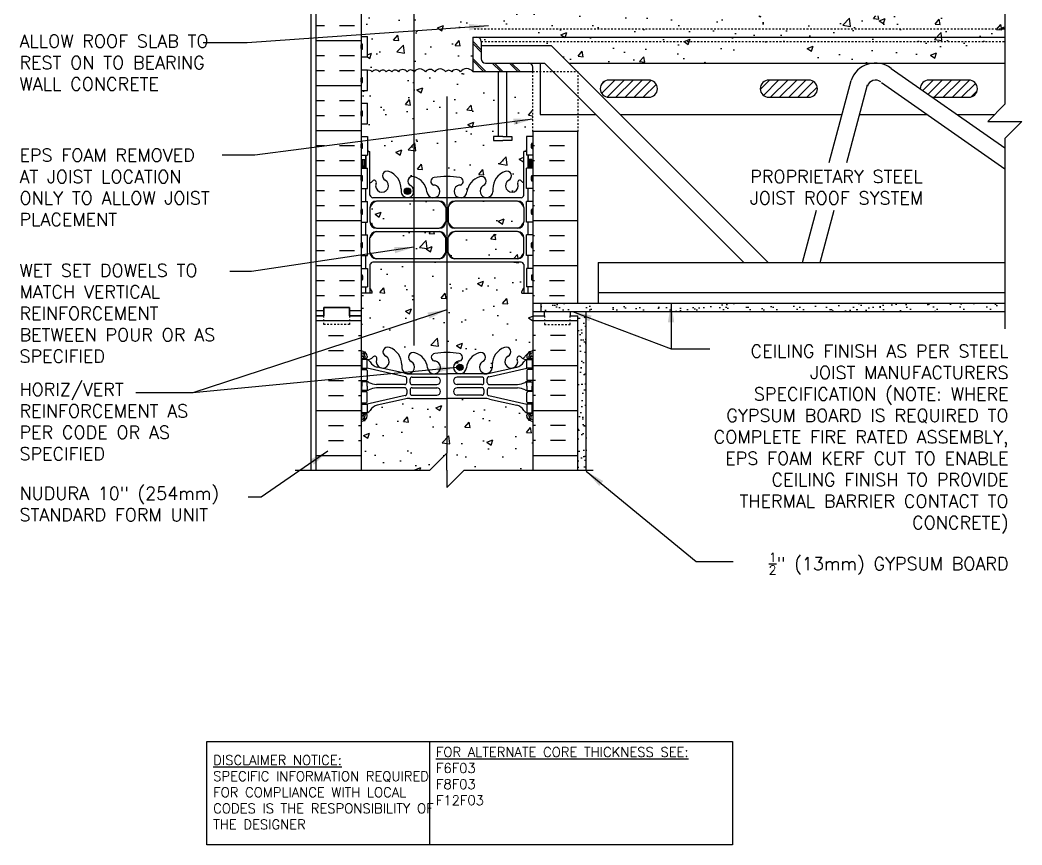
# Model space of a CAD drawing. Header units: inches. Extents: x 168.3 to 226.7, y 165.8 to 240.7.
# Drawn here: x 168.3 to 226.7, y 165.8 to 214 of the extents above; entities that cross this region are included whole.
import ezdxf

# ---------------------------------------------------------------- set-up
doc = ezdxf.new("R2010")
doc.units = ezdxf.units.IN
doc.header["$LTSCALE"] = 0.5
doc.header["$MEASUREMENT"] = 0
doc.linetypes.add('DASHED2', pattern=[0.375, 0.25, -0.125])
doc.linetypes.add('HIDDEN2', pattern=[0.1875, 0.125, -0.0625])
for name, color, linetype in [('HATCH', 12, 'Continuous'), ('Hidden2', 12, 'HIDDEN2'), ('line25', 2, 'Continuous'), ('LINE3', 3, 'Continuous'), ('LINE50', 5, 'Continuous'), ('LINE9', 9, 'Continuous'), ('TEXT', 4, 'Continuous'), ('Web_Edge', 9, 'Continuous')]:
    doc.layers.add(name, color=color, linetype=linetype)
doc.styles.add('DIM', font='romans.shx', dxfattribs={"width": 0.7})
doc.styles.add('ROMANS', font='romans.shx', dxfattribs={"height": 0.75})
doc.styles.get("Standard").update_dxf_attribs({"font": 'romans.shx', "height": 0.75})
doc.dimstyles.new('ext_12', dxfattribs={"dimscale": 12, "dimtxt": 0.075, "dimasz": 0.09375, "dimexe": 0.09375, "dimexo": 0.0625, "dimgap": 0.0625, "dimtad": 1, "dimdec": 1, "dimzin": 2, "dimdsep": 46, "dimlunit": 4, "dimtxsty": 'DIM', "dimcen": 0.09, "dimdle": 0.09375, "dimclrt": 4, "dimadec": 0, "dimazin": 0, "dimtfac": 1, "dimtdec": 1, "dimtmove": 2, "dimatfit": 3, "dimfxl": 1, "dimfrac": 2, "dimtolj": 1, "dimtzin": 0, "dimarcsym": 0})

msp = doc.modelspace()

# ---------------------------------------------------------------- hatches: boundary and pattern name
at = {"layer": 'HATCH'}
h = msp.add_hatch(dxfattribs=at)
h.set_pattern_fill('AR-CONC', color=256, scale=0.5)
h.set_pattern_definition([(50, (0, 0), (3.5863, -0.31376), [0.375, -4.125]), (355, (0, 0), (-0.693757, 3.76096), [0.3, -3.3]), (100.4514, (0.299, -0.026), (2.892544, 3.4472), [0.3187, -3.50571]), (46.1842, (0, 1), (5.336207, -0.827596), [0.5625, -6.1875]), (96.6356, (0.4447, 0.931), (4.67331, 4.87059), [0.47805, -5.25857]), (351.1842, (0, 1), (4.67331, 4.87059), [0.45, -4.95]), (21, (0.5, 0.75), (2.984535, -2.013094), [0.375, -4.125]), (326, (0.5, 0.75), (1.216577, 3.62575), [0.3, -3.3]), (71.4514, (0.7487, 0.5822), (4.201112, 1.612656), [0.3187, -3.50571]), (37.5, (0, 0), (0.0607993, 1.6644693), [0, -3.26, 0, -3.35, 0, -3.3125]), (7.5, (0, 0), (1.315348, 1.972059), [0, -1.91, 0, -3.185, 0, -1.2625]), (327.5, (-1.115, 0), (2.669112, -0.1127744), [0, -1.25, 0, -3.9, 0, -5.175]), (317.5, (-1.615, 0), (2.915931, 0.500525), [0, -1.625, 0, -2.59, 0, -3.675])])
h.paths.add_polyline_path([(196.564, 233.62, -1), (196.777, 233.109, 2.155404), (197.316, 232.915), (197.304, 232.936, -0.834375), (197.516, 233.062, 0.23174), (197.873, 232.91), (197.978, 232.91), (197.978, 232.98), (197.931, 232.98, -0.414214), (197.868, 233.043), (197.868, 233.11, -0.249069), (197.978, 233.318), (197.978, 233.359), (198.068, 233.359, 0.08841), (198.214, 233.457), (198.214, 234.177, 0.336749), (197.552, 234.072, 0.520567), (197.165, 234.072, 0.520567), (196.666, 234.072, 0.259173), (196.214, 234.291, 0.259173), (195.763, 234.072, 0.520567), (195.263, 234.072, 0.520567), (194.876, 234.072, 0.336749), (194.214, 234.177, 0.336749), (193.552, 234.072, 0.520567), (193.165, 234.072, 0.520567), (192.666, 234.072, 0.520567), (191.819, 234.072, 0.520567), (191.537, 234.072, 0.520567), (190.642, 234.072, 0.520567), (189.903, 234.072, 0.520567), (189.21, 234.072, 0.520567), (188.989, 234.072, 0.321585), (188.214, 234.097), (188.214, 233.457, 0.088416), (188.36, 233.359), (188.45, 233.359), (188.45, 233.318, -0.249069), (188.56, 233.11), (188.56, 233.043, -0.414214), (188.498, 232.98), (188.45, 232.98), (188.45, 232.91), (188.555, 232.91, 0.231736), (188.913, 233.062, -0.8344), (189.125, 232.936), (189.113, 232.915, 2.155404), (189.651, 233.109, -1), (189.865, 233.62, -0.311223), (190.574, 232.604), (190.573, 232.439, 1.661382), (191.135, 232.792, -1), (191.348, 233.303, -0.30095), (192.084, 232.431, 1.661382), (192.645, 232.783, 0.055617), (192.466, 232.829, -0.843243), (192.501, 233.261, -0.047544), (193.214, 233.326, -0.047544), (193.928, 233.261, -0.843243), (193.962, 232.829, 0.055617), (193.783, 232.783, 1.661382), (194.344, 232.431, -0.30095), (195.081, 233.303, -1), (195.294, 232.792, 1.661382), (195.855, 232.439), (195.855, 232.604, -0.311223)])
h.paths.add_polyline_path([(198.214, 229.264, 0.08841), (198.068, 229.362), (197.978, 229.362), (197.978, 229.403, -0.249069), (197.868, 229.61), (197.868, 229.678, -0.414214), (197.931, 229.74), (197.978, 229.74), (197.978, 229.81), (197.873, 229.81, -0.155529), (197.698, 229.945, 0.180914), (197.28, 230.256), (195.699, 230.609, 0.054974), (195.372, 230.645), (193.214, 230.645), (191.056, 230.645, 0.054974), (190.73, 230.609), (189.149, 230.256, 0.180914), (188.731, 229.945, -0.155529), (188.555, 229.81), (188.45, 229.81), (188.45, 229.74), (188.498, 229.74, -0.414214), (188.56, 229.678), (188.56, 229.61, -0.249069), (188.45, 229.403), (188.45, 229.362), (188.36, 229.362, 0.088416), (188.214, 229.264), (188.214, 226.201), (192.433, 226.201), (193.433, 227.201), (193.433, 225.201), (194.433, 226.201), (198.214, 226.201)])
h.paths.add_polyline_path([(198.214, 223.701), (194.433, 223.701), (193.433, 222.701), (193.433, 224.701), (192.433, 223.701), (188.214, 223.701), (188.214, 220.893, 0.088416), (188.36, 220.796), (188.45, 220.796), (188.45, 220.754, -0.249069), (188.56, 220.547), (188.56, 220.479, -0.414214), (188.498, 220.417), (188.45, 220.417), (188.45, 220.347), (188.555, 220.347, -0.168672), (188.741, 220.197, 0.17445), (189.149, 219.902), (190.73, 219.549, 0.054974), (191.056, 219.513), (193.214, 219.513), (195.372, 219.513, 0.054974), (195.699, 219.549), (197.28, 219.902, 0.17445), (197.687, 220.197, -0.168672), (197.873, 220.347), (197.978, 220.347), (197.978, 220.417), (197.931, 220.417, -0.414214), (197.868, 220.479), (197.868, 220.547, -0.249069), (197.978, 220.754), (197.978, 220.796), (198.068, 220.796, 0.08841), (198.214, 220.893)])
h.paths.add_polyline_path([(198.214, 216.701, 0.08841), (198.068, 216.798), (197.978, 216.798), (197.978, 216.84, -0.249069), (197.868, 217.047), (197.868, 217.114, -0.414214), (197.931, 217.177), (197.978, 217.177), (197.978, 217.247), (197.873, 217.247, 0.231736), (197.516, 217.096, -0.8344), (197.304, 217.221), (197.316, 217.243, 2.155404), (196.777, 217.048, -1), (196.564, 216.537, -0.311223), (195.855, 217.553), (195.855, 217.718, 1.661382), (195.294, 217.366, -1), (195.081, 216.854, -0.307094), (194.342, 217.75, 1.604516), (193.783, 217.374, 0.044004), (193.924, 217.335, -0.921438), (193.928, 216.896, -0.047544), (193.214, 216.831, -0.047544), (192.501, 216.896, -0.921438), (192.504, 217.335, 0.044004), (192.645, 217.374, 1.604516), (192.087, 217.75, -0.307094), (191.348, 216.854, -1), (191.135, 217.366, 1.661382), (190.573, 217.718), (190.574, 217.573, -0.316114), (189.865, 216.537, -1), (189.651, 217.048, 2.135543), (189.111, 217.248, -0.940447), (188.913, 217.096, 0.23174), (188.555, 217.247), (188.45, 217.247), (188.45, 217.177), (188.498, 217.177, -0.414214), (188.56, 217.114), (188.56, 217.047, -0.249069), (188.45, 216.84), (188.45, 216.798), (188.36, 216.798, 0.088416), (188.214, 216.701), (188.214, 214.701), (188.214, 214.258, -0.303256), (188.389, 214.19, -0.520567), (188.79, 214.19, -0.520567), (189.087, 214.19, -0.520567), (189.54, 214.19, -0.520567), (189.81, 214.19, -0.520567), (190.209, 214.19, -0.520567), (190.668, 214.19, -0.520567), (191.11, 214.19, -0.520567), (191.515, 214.19, -0.520567), (191.927, 214.19, -0.520567), (192.265, 214.19, -0.520567), (192.536, 214.19, -0.520567), (193.124, 214.19, -0.520567), (193.394, 214.19, -0.520567), (193.889, 214.19, -0.520567), (194.45, 214.19, -0.520567), (194.869, 214.19, -0.520567), (195.524, 214.19, -0.520567), (195.87, 214.19, -0.520567), (196.512, 214.19, -0.520567), (196.992, 214.19, -0.520567), (197.465, 214.19, -0.520567), (197.763, 214.19, -0.520567), (198.21, 214.19, -0.510352), (198.902, 214.201), (198.902, 214.701), (198.214, 214.701)])
h.paths.add_polyline_path([(194.714, 212.951), (194.964, 212.951), (225.747, 212.951), (225.747, 214.201), (198.902, 214.201, 0.510352), (198.21, 214.19, 0.520567), (197.763, 214.19, 0.520567), (197.465, 214.19, 0.520567), (196.992, 214.19, 0.520567), (196.512, 214.19, 0.520567), (195.87, 214.19, 0.520567), (195.524, 214.19, 0.520567), (194.869, 214.19, 0.520567), (194.45, 214.19, 0.520567), (193.889, 214.19, 0.520567), (193.394, 214.19, 0.520567), (193.124, 214.19, 0.520567), (192.536, 214.19, 0.520567), (192.265, 214.19, 0.520567), (191.927, 214.19, 0.520567), (191.515, 214.19, 0.520567), (191.11, 214.19, 0.520567), (190.668, 214.19, 0.520567), (190.209, 214.19, 0.520567), (189.81, 214.19, 0.520567), (189.54, 214.19, 0.520567), (189.087, 214.19, 0.520567), (188.79, 214.19, 0.520567), (188.389, 214.19, 0.303256), (188.214, 214.258), (188.214, 213.006), (188.579, 213.006), (188.579, 211.806), (188.214, 211.806), (188.214, 211.056), (188.579, 211.056), (188.579, 211.014, -0.350991), (188.846, 210.936, -0.520567), (189.286, 210.936, -0.520567), (189.676, 210.936, -0.520567), (189.993, 210.936, -0.520567), (190.383, 210.936, -0.520567), (190.886, 210.936, -0.520567), (191.301, 210.936, -0.520567), (191.955, 210.936, -0.520567), (192.497, 210.936, -0.520567), (193.139, 210.936, -0.520567), (193.491, 210.936, -0.520567), (194.007, 210.936, -0.507082), (194.714, 210.951)])
h.paths.add_polyline_path([(225.747, 212.701), (195.214, 212.701), (195.214, 212.451), (199.316, 212.451), (200.316, 211.451), (225.747, 211.451)], flags=17)
h.paths.add_polyline_path([(225.747, 212.951), (194.964, 212.951, -0.414214), (195.214, 212.701), (225.747, 212.701)], flags=17)
h.paths.add_polyline_path([(195.936, 207.158), (196.214, 207.158), (196.214, 210.951), (194.714, 210.951, 0.507082), (194.007, 210.936, 0.520567), (193.491, 210.936, 0.520567), (193.139, 210.936, 0.520567), (192.497, 210.936, 0.520567), (191.955, 210.936, 0.520567), (191.301, 210.936, 0.520567), (190.886, 210.936, 0.520567), (190.383, 210.936, 0.520567), (189.993, 210.936, 0.520567), (189.676, 210.936, 0.520567), (189.286, 210.936, 0.520567), (188.846, 210.936, 0.350991), (188.579, 211.014), (188.579, 209.856), (188.214, 209.856), (188.214, 209.106), (188.579, 209.106), (188.579, 207.906), (188.214, 207.906), (188.214, 207.156), (188.579, 207.156), (188.579, 206.372, -0.385423), (188.624, 206.322), (188.624, 206.292), (188.724, 206.292), (188.724, 204.455, 0.108933), (188.877, 204.568, -0.8344), (189.089, 204.442), (189.077, 204.421, 2.155404), (189.615, 204.615, -1), (189.829, 205.127, -0.311223), (190.538, 204.111), (190.537, 203.946, 1.661382), (191.099, 204.298, -1), (191.312, 204.809, -0.30095), (192.048, 203.937, 1.661382), (192.609, 204.29, 0.055617), (192.43, 204.335, -0.843243), (192.465, 204.768, -0.049932), (193.214, 204.832, -0.049932), (193.964, 204.768, -0.843243), (193.998, 204.335, 0.055617), (193.819, 204.29, 1.661382), (194.38, 203.937, -0.30095), (195.116, 204.809, -1), (195.33, 204.298, 1.661382), (195.891, 203.946), (195.891, 204.111, -0.311223), (196.6, 205.127, -1), (196.813, 204.615, 2.155404), (197.352, 204.421), (197.34, 204.442, -0.834375), (197.552, 204.568, 0.10894), (197.704, 204.455), (197.704, 206.292), (197.804, 206.292), (197.804, 206.322, -0.385423), (197.849, 206.372), (197.849, 207.156), (198.214, 207.156), (198.214, 207.451), (198.214, 210.951), (196.714, 210.951), (196.714, 207.158), (196.993, 207.158), (196.993, 206.932), (196.733, 206.932), (196.464, 206.932), (195.936, 206.932)])
h.paths.add_polyline_path([(197.704, 199.695, 0.268138), (197.543, 199.843), (188.885, 199.843, 0.268156), (188.724, 199.695), (188.724, 198.333), (188.844, 198.133), (188.844, 198.021), (188.214, 198.021), (188.214, 196.701), (188.214, 194.701, 0.088416), (188.36, 194.603), (188.45, 194.603), (188.45, 194.562, -0.249069), (188.56, 194.355), (188.56, 194.287, -0.414214), (188.498, 194.225), (188.45, 194.225), (188.45, 194.155), (188.555, 194.155, 0.231736), (188.913, 194.306, -0.8344), (189.125, 194.18), (189.113, 194.159, 2.155404), (189.651, 194.353, -1), (189.865, 194.864, -0.311223), (190.574, 193.848), (190.573, 193.683, 1.661382), (191.135, 194.036, -1), (191.348, 194.547, -0.30095), (192.084, 193.675, 1.661382), (192.645, 194.028, 0.055617), (192.466, 194.073, -0.843243), (192.501, 194.505, -0.047544), (193.214, 194.57, -0.047544), (193.928, 194.505, -0.843243), (193.962, 194.073, 0.055617), (193.783, 194.028, 1.661382), (194.344, 193.675, -0.30095), (195.081, 194.547, -1), (195.294, 194.036, 1.661382), (195.855, 193.683), (195.855, 193.848, -0.311223), (196.564, 194.864, -1), (196.777, 194.353, 2.155404), (197.316, 194.159), (197.304, 194.18, -0.834375), (197.516, 194.306, 0.23174), (197.873, 194.155), (197.978, 194.155), (197.978, 194.225), (197.931, 194.225, -0.414214), (197.868, 194.287), (197.868, 194.355, -0.249069), (197.978, 194.562), (197.978, 194.603), (198.068, 194.603, 0.08841), (198.214, 194.701), (198.214, 196.701), (198.214, 198.021), (197.584, 198.021), (197.584, 198.133), (197.704, 198.333)])
h.paths.add_polyline_path([(198.068, 190.606), (197.978, 190.606), (197.978, 190.647, -0.249069), (197.868, 190.855), (197.868, 190.922, -0.414214), (197.931, 190.985), (197.978, 190.985), (197.978, 191.055), (197.873, 191.055, -0.155529), (197.698, 191.189, 0.180914), (197.28, 191.5), (195.699, 191.853, 0.054974), (195.372, 191.889), (193.214, 191.889), (191.056, 191.889, 0.054974), (190.73, 191.853), (189.149, 191.5, 0.180914), (188.731, 191.189, -0.155529), (188.555, 191.055), (188.45, 191.055), (188.45, 190.985), (188.498, 190.985, -0.414214), (188.56, 190.922), (188.56, 190.855, -0.249069), (188.45, 190.647), (188.45, 190.606), (188.36, 190.606, 0.088416), (188.214, 190.508), (188.214, 187.703), (192.214, 187.703), (193.214, 188.703), (193.214, 187.703), (193.214, 186.703), (194.214, 187.703), (198.214, 187.703), (198.214, 190.508, 0.08841)])
h.paths.add_polyline_path([(193.138, 203.027, 0.225652), (192.763, 203.402), (189.099, 203.402, 0.225652), (188.724, 203.027), (188.724, 202.187, 0.225652), (189.099, 201.812), (192.763, 201.812, 0.225652), (193.138, 202.187)])
h.paths.add_polyline_path([(193.138, 201.246, 0.225652), (192.763, 201.621), (189.099, 201.621, 0.225652), (188.724, 201.246), (188.724, 200.405, 0.225652), (189.099, 200.03), (192.763, 200.03, 0.225652), (193.138, 200.405)])
h.paths.add_polyline_path([(197.704, 200.405), (197.704, 201.246, 0.225652), (197.329, 201.621), (193.666, 201.621, 0.225652), (193.291, 201.246), (193.291, 200.405, 0.225652), (193.666, 200.03), (197.329, 200.03, 0.225652)])
h.paths.add_polyline_path([(197.704, 203.027, 0.225652), (197.329, 203.402), (193.666, 203.402, 0.225652), (193.291, 203.027), (193.291, 202.187, 0.225652), (193.666, 201.812), (197.329, 201.812, 0.225652), (197.704, 202.187)])
h = msp.add_hatch(dxfattribs=at)
h.set_pattern_fill('INSUL', color=256, scale=7, style=0)
h.set_pattern_definition([(0, (199.1915, 202.263), (0, 2.625), []), (0, (199.1915, 203.138), (0, 2.625), [0.875, -0.875]), (0, (199.1915, 204.013), (0, 2.625), [0.875, -0.875])])
h.paths.add_polyline_path([(200.839, 207.451), (198.214, 207.451), (198.214, 197.451), (200.839, 197.451)])
h.paths.add_polyline_path([(185.589, 196.701), (186.027, 196.701), (186.027, 197.201), (187.527, 197.201), (187.527, 196.701), (188.214, 196.701), (188.214, 214.701), (187.527, 214.701), (187.527, 215.201), (186.027, 215.201), (186.027, 214.701), (185.589, 214.701)])
h = msp.add_hatch(dxfattribs=at)
h.set_pattern_fill('ANSI31', color=256, scale=3, style=0)
h.set_pattern_definition([(45, (212.86116, 209.6974), (-0.265165, 0.265165), [])])
h.paths.add_polyline_path([(214.315, 209.451, 1), (214.315, 210.45), (211.983, 210.45, 1), (211.983, 209.451)])
h.paths.add_polyline_path([(223.646, 209.451, 1), (223.646, 210.45), (221.314, 210.45, 0.413962), (220.814, 209.951), (221.529, 209.451)])
h.paths.add_polyline_path([(204.983, 210.45), (202.652, 210.45, 1), (202.652, 209.451), (204.983, 209.451, 1)])
h = msp.add_hatch(dxfattribs=at)
h.set_pattern_fill('INSUL', color=256, scale=7, style=0)
h.set_pattern_definition([(0, (-2737.9473, -218.3088), (0, 2.625), []), (0, (-2737.9473, -217.4338), (0, 2.625), [0.875, -0.875]), (0, (-2737.9473, -216.5588), (0, 2.625), [0.875, -0.875])])
h.paths.add_polyline_path([(185.589, 187.703), (188.214, 187.703), (188.214, 196.701), (187.527, 196.701), (187.527, 197.201), (186.027, 197.201), (186.027, 196.701), (185.589, 196.701)])
h = msp.add_hatch(dxfattribs=at)
h.set_pattern_fill('INSUL', color=256, scale=7, style=0)
h.set_pattern_definition([(180, (3124.376, -218.3088), (0, 2.625), []), (180, (3124.376, -217.4338), (0, 2.625), [0.875, -0.875]), (180, (3124.376, -216.5588), (0, 2.625), [0.875, -0.875])])
h.paths.add_polyline_path([(198.214, 187.703), (200.839, 187.703), (200.839, 196.701), (200.402, 196.701), (200.402, 197.201), (198.902, 197.201), (198.902, 196.701), (198.214, 196.701)])
h = msp.add_hatch(dxfattribs=at)
h.set_pattern_fill('AR-SAND', color=256, scale=0.5, style=0)
h.set_pattern_definition([(37.5, (208.1848, 197.197), (-0.031497, 0.963412), [0, -0.76, 0, -0.85, 0, -0.8125]), (7.5, (208.1848, 197.197), (0.88489, 1.41107), [0, -0.41, 0, -0.685, 0, -0.2625]), (327.5, (207.5698, 197.197), (1.55707, 0.00283), [0, -0.25, 0, -0.9, 0, -1.175]), (317.5, (207.5698, 197.197), (1.50306, 0.43884), [0, -0.125, 0, -0.59, 0, -0.675])])
h.paths.add_polyline_path([(225.747, 197.451), (198.693, 197.451), (198.693, 196.951), (225.747, 196.951)])
h.paths.add_polyline_path([(200.839, 194.166), (201.339, 193.217), (201.339, 196.951), (200.839, 196.951)])
h.paths.add_polyline_path([(200.839, 187.642), (201.339, 187.642), (201.339, 193.217), (200.839, 194.166)])
h = msp.add_hatch(dxfattribs=at)
h.set_pattern_fill('AR-SAND', color=256, scale=0.5, style=0)
h.set_pattern_definition([(37.5, (81.7299, 16.47766), (-0.0314967, 0.963412), [0, -0.76, 0, -0.85, 0, -0.8125]), (7.5, (81.7299, 16.4777), (0.884888, 1.411073), [0, -0.41, 0, -0.685, 0, -0.2625]), (327.5, (81.1149, 16.4777), (1.557071, 0.0028295), [0, -0.25, 0, -0.9, 0, -1.175]), (317.5, (81.1149, 16.4777), (1.503063, 0.438838), [0, -0.125, 0, -0.59, 0, -0.675])])
h.paths.add_polyline_path([(200.839, 194.166), (201.339, 193.217), (201.339, 196.951), (200.839, 196.951)])
h.paths.add_polyline_path([(200.839, 187.642), (201.339, 187.642), (201.339, 193.217), (200.839, 194.166)])
at = {"layer": 'LINE3'}
h = msp.add_hatch(color=256, dxfattribs=at)
h.paths.add_polyline_path([(191.096, 203.939, -0.831395), (190.727, 203.939)])
h.paths.add_polyline_path([(191.099, 203.973, -0.045935), (191.096, 203.939), (190.727, 203.939, -0.045935), (190.724, 203.973, -1)])
h = msp.add_hatch(color=256, dxfattribs=at)
h.paths.add_polyline_path([(194.155, 193.737, 0.831395), (193.786, 193.737)])
h.paths.add_polyline_path([(194.158, 193.703, 0.045935), (194.155, 193.737), (193.786, 193.737, 0.045935), (193.783, 193.703, 1)])

# ---------------------------------------------------------------- linework, layer by layer
at = {"layer": 'HATCH'}
for p, q in [((194.714, 212.715), (195.214, 212.215)), ((194.714, 212.59), (195.214, 212.09)), ((194.714, 211.715), (195.478, 210.951)), ((194.714, 211.59), (195.353, 210.951)), ((195.853, 211.451), (196.353, 210.951)), ((195.978, 211.451), (196.478, 210.951)), ((196.853, 211.451), (197.353, 210.951)), ((196.978, 211.451), (197.478, 210.951))]:
    msp.add_line(p, q, dxfattribs=at)
msp.add_lwpolyline([(194.714, 210.951, 0.507082), (194.007, 210.936, 0.520567), (193.491, 210.936, 0.520567), (193.139, 210.936, 0.520567), (192.497, 210.936, 0.520567), (191.955, 210.936, 0.520567), (191.301, 210.936, 0.520567), (190.886, 210.936, 0.520567), (190.383, 210.936, 0.520567), (189.993, 210.936, 0.520567), (189.676, 210.936, 0.520567), (189.286, 210.936, 0.520567), (188.846, 210.936, 0.350991), (188.579, 211.014, 0.350991)], format="xyb", dxfattribs=at)
at = {"layer": 'Hidden2', "linetype": 'HIDDEN2'}
for p, q in [((194.79, 213.451), (225.747, 213.451)), ((195.214, 212.701), (225.747, 212.701))]:
    msp.add_line(p, q, dxfattribs=at)
at = {"layer": 'Hidden2'}
for p, q in [((198.214, 207.451), (198.214, 210.951)), ((198.214, 210.951), (200.839, 210.951)), ((200.839, 210.951), (200.839, 207.451))]:
    msp.add_line(p, q, dxfattribs=at)
at = {"layer": 'line25'}
for p, q in [((188.214, 214.701), (188.214, 213.006)), ((188.214, 213.006), (188.214, 196.701)), ((188.214, 213.006), (188.579, 213.006)), ((188.214, 213.006), (188.579, 213.006)), ((188.579, 211.806), (188.579, 213.006)), ((194.714, 212.951), (194.714, 210.951)), ((194.714, 212.951), (194.964, 212.951)), ((195.214, 212.701), (195.214, 211.701)), ((188.214, 211.806), (188.579, 211.806)), ((188.214, 211.056), (188.579, 211.056)), ((188.579, 209.856), (188.579, 211.056)), ((194.714, 210.951), (198.214, 210.951)), ((195.464, 211.451), (197.964, 211.451)), ((196.214, 207.158), (196.214, 210.951)), ((196.714, 207.158), (196.714, 210.951)), ((198.214, 210.951), (198.214, 211.201)), ((188.214, 209.856), (188.579, 209.856)), ((188.214, 209.106), (188.579, 209.106)), ((188.579, 207.906), (188.579, 209.106)), ((188.214, 207.906), (188.579, 207.906)), ((198.214, 207.451), (198.214, 196.701)), ((200.839, 207.451), (198.214, 207.451)), ((188.214, 207.156), (188.579, 207.156)), ((188.579, 207.156), (188.579, 206.076)), ((198.214, 207.156), (197.849, 207.156)), ((197.849, 207.156), (197.849, 206.076)), ((188.214, 206.076), (188.579, 206.076)), ((198.214, 206.076), (197.849, 206.076)), ((188.214, 205.326), (188.579, 205.326)), ((188.579, 204.126), (188.579, 205.326)), ((198.214, 205.326), (197.849, 205.326)), ((197.849, 204.126), (197.849, 205.326)), ((188.214, 204.126), (188.579, 204.126)), ((198.214, 204.126), (197.849, 204.126)), ((188.214, 203.376), (188.579, 203.376)), ((188.579, 202.176), (188.579, 203.376)), ((198.214, 203.376), (197.849, 203.376)), ((197.849, 202.176), (197.849, 203.376)), ((188.214, 202.176), (188.579, 202.176)), ((198.214, 202.176), (197.849, 202.176)), ((188.214, 201.426), (188.579, 201.426)), ((188.579, 200.226), (188.579, 201.426)), ((198.214, 201.426), (197.849, 201.426)), ((197.849, 200.226), (197.849, 201.426)), ((188.214, 200.226), (188.579, 200.226)), ((198.214, 200.226), (197.849, 200.226)), ((188.214, 199.476), (188.579, 199.476)), ((188.579, 199.476), (188.579, 198.396)), ((198.214, 199.476), (197.849, 199.476)), ((197.849, 199.476), (197.849, 198.396)), ((188.214, 198.396), (188.579, 198.396)), ((198.214, 198.396), (197.849, 198.396)), ((198.693, 197.451), (198.693, 196.951)), ((188.214, 196.701), (188.214, 187.703)), ((198.214, 196.701), (198.214, 187.703))]:
    msp.add_line(p, q, dxfattribs=at)
for points in [[(196.464, 207.158), (195.936, 207.158), (195.936, 206.932), (196.464, 206.932)], [(196.464, 207.158), (196.993, 207.158), (196.993, 206.932), (196.733, 206.932)], [(196.733, 206.932), (196.464, 206.932)]]:
    msp.add_lwpolyline(points, dxfattribs=at)
for centre, start, end in [((194.964, 212.701), 0, 90), ((195.464, 211.701), 180, 270), ((197.964, 211.201), 0, 90)]:
    msp.add_arc(centre, 0.25, start, end, dxfattribs=at)
at = {"layer": 'LINE3'}
for p, q in [((191.272, 223.701), (191.272, 194.985)), ((193.2, 209.494), (193.2, 188.689))]:
    msp.add_line(p, q, dxfattribs=at)
for centre in [(190.911, 203.973), (193.97, 193.703)]:
    msp.add_circle(centre, 0.188, dxfattribs=at)
at = {"layer": 'LINE50'}
for p, q in [((185.589, 196.701), (185.589, 214.701)), ((200.839, 197.451), (200.839, 207.451)), ((198.902, 196.701), (198.902, 196.951)), ((200.402, 196.951), (200.402, 196.701)), ((185.589, 187.703), (185.589, 196.701)), ((198.214, 196.701), (198.902, 196.701)), ((200.402, 196.701), (200.839, 196.701)), ((200.839, 187.703), (200.839, 196.701))]:
    msp.add_line(p, q, dxfattribs=at)
for points in [[(188.214, 196.701), (187.527, 196.701), (187.527, 197.201), (186.027, 197.201), (186.027, 196.701), (185.589, 196.701)], [(185.589, 196.701), (186.027, 196.701), (186.027, 197.201), (187.527, 197.201), (187.527, 196.701), (188.214, 196.701)]]:
    msp.add_lwpolyline(points, dxfattribs=at)
at = {"layer": 'LINE9'}
for p, q in [((185.277, 223.701), (185.277, 187.703)), ((194.964, 212.951), (225.747, 212.951)), ((188.214, 212.296), (188.214, 212.516)), ((188.214, 212.461), (188.214, 212.461)), ((188.214, 212.351), (188.214, 212.351)), ((188.254, 212.556), (188.254, 212.556)), ((188.254, 212.256), (188.254, 212.256)), ((188.294, 212.296), (188.294, 212.516)), ((199.316, 212.451), (195.214, 212.451)), ((199.316, 212.451), (211.941, 199.826)), ((197.964, 211.451), (198.902, 211.451)), ((198.652, 211.451), (198.652, 208.451)), ((198.902, 211.451), (210.527, 199.826)), ((200.316, 211.451), (225.747, 211.451)), ((217.056, 211.451), (218.556, 211.451)), ((219.121, 211.137), (225.747, 206.498)), ((188.214, 210.346), (188.214, 210.566)), ((188.214, 210.511), (188.214, 210.511)), ((188.214, 210.401), (188.214, 210.401)), ((188.254, 210.606), (188.254, 210.606)), ((188.294, 210.346), (188.294, 210.566)), ((204.983, 210.45), (202.652, 210.45)), ((214.315, 210.45), (211.983, 210.45)), ((215.499, 205.639), (216.782, 210.428)), ((223.646, 210.45), (221.314, 210.45)), ((188.254, 210.306), (188.254, 210.306)), ((216.534, 205.639), (217.748, 210.169)), ((218.547, 210.318), (225.747, 205.277)), ((202.652, 209.451), (204.983, 209.451)), ((211.983, 209.451), (214.315, 209.451)), ((221.529, 209.451), (223.646, 209.451)), ((188.214, 208.396), (188.214, 208.616)), ((188.254, 208.656), (188.254, 208.656)), ((188.294, 208.396), (188.294, 208.616)), ((188.214, 208.561), (188.214, 208.561)), ((188.214, 208.451), (188.214, 208.451)), ((188.254, 208.356), (188.254, 208.356)), ((198.652, 208.451), (201.902, 208.451)), ((203.316, 208.451), (216.252, 208.451)), ((217.287, 208.451), (221.214, 208.451)), ((222.957, 208.451), (225.152, 208.451)), ((188.214, 206.506), (188.214, 206.726)), ((188.214, 206.671), (188.214, 206.671)), ((188.214, 206.561), (188.214, 206.561)), ((188.254, 206.766), (188.254, 206.766)), ((188.254, 206.466), (188.254, 206.466)), ((188.294, 206.506), (188.294, 206.726)), ((198.134, 206.506), (198.134, 206.726)), ((198.174, 206.766), (198.174, 206.766)), ((198.174, 206.466), (198.174, 206.466)), ((198.214, 206.506), (198.214, 206.726)), ((198.214, 206.671), (198.214, 206.671)), ((198.214, 206.561), (198.214, 206.561)), ((188.214, 204.616), (188.214, 204.836)), ((188.214, 204.781), (188.214, 204.781)), ((188.214, 204.671), (188.214, 204.671)), ((188.254, 204.876), (188.254, 204.876)), ((188.254, 204.576), (188.254, 204.576)), ((188.294, 204.616), (188.294, 204.836)), ((198.134, 204.616), (198.134, 204.836)), ((198.174, 204.876), (198.174, 204.876)), ((198.174, 204.576), (198.174, 204.576)), ((198.214, 204.616), (198.214, 204.836)), ((198.214, 204.781), (198.214, 204.781)), ((198.214, 204.671), (198.214, 204.671)), ((188.214, 202.666), (188.214, 202.886)), ((188.214, 202.831), (188.214, 202.831)), ((188.254, 202.926), (188.254, 202.926)), ((188.294, 202.666), (188.294, 202.886)), ((198.134, 202.666), (198.134, 202.886)), ((198.174, 202.926), (198.174, 202.926)), ((198.214, 202.666), (198.214, 202.886)), ((198.214, 202.831), (198.214, 202.831)), ((213.941, 199.826), (214.758, 202.875)), ((214.976, 199.826), (215.793, 202.875)), ((188.214, 202.721), (188.214, 202.721)), ((188.254, 202.626), (188.254, 202.626)), ((198.174, 202.626), (198.174, 202.626)), ((198.214, 202.721), (198.214, 202.721)), ((188.214, 200.716), (188.214, 200.936)), ((188.214, 200.881), (188.214, 200.881)), ((188.214, 200.771), (188.214, 200.771)), ((188.254, 200.976), (188.254, 200.976)), ((188.254, 200.676), (188.254, 200.676)), ((188.294, 200.716), (188.294, 200.936)), ((198.134, 200.716), (198.134, 200.936)), ((198.174, 200.976), (198.174, 200.976)), ((198.174, 200.676), (198.174, 200.676)), ((198.214, 200.716), (198.214, 200.936)), ((198.214, 200.881), (198.214, 200.881)), ((198.214, 200.771), (198.214, 200.771)), ((202.027, 199.826), (225.747, 199.826)), ((202.027, 199.826), (202.027, 197.451)), ((188.214, 199.046), (188.214, 198.826)), ((188.214, 198.991), (188.214, 198.991)), ((188.214, 198.881), (188.214, 198.881)), ((188.254, 199.086), (188.254, 199.086)), ((188.254, 198.786), (188.254, 198.786)), ((188.294, 199.046), (188.294, 198.826)), ((198.134, 199.046), (198.134, 198.826)), ((198.174, 199.086), (198.174, 199.086)), ((198.174, 198.786), (198.174, 198.786)), ((198.214, 199.046), (198.214, 198.826)), ((198.214, 198.991), (198.214, 198.991)), ((198.214, 198.881), (198.214, 198.881)), ((202.027, 198.076), (225.747, 198.076)), ((198.214, 197.451), (225.747, 197.451)), ((198.214, 196.951), (225.747, 196.951)), ((201.339, 187.703), (201.339, 196.951)), ((193.214, 188.703), (192.214, 187.703)), ((193.214, 187.703), (193.214, 188.703)), ((184.369, 187.703), (192.214, 187.703)), ((193.214, 187.703), (193.214, 186.703)), ((193.214, 186.703), (194.214, 187.703)), ((194.214, 187.703), (201.748, 187.703))]:
    msp.add_line(p, q, dxfattribs=at)
msp.add_lwpolyline([(225.747, 220.14), (225.747, 209.045), (224.747, 208.045), (226.747, 208.045), (225.747, 207.045), (225.747, 195.951)], dxfattribs=at)
at = {"layer": 'LINE9', "linetype": 'DASHED2', "ltscale": 0.15}
for points in [[(187.527, 196.701), (187.527, 196.701), (187.527, 196.201), (186.027, 196.201), (186.027, 196.701), (186.027, 196.701)], [(187.527, 196.701), (187.527, 196.701), (187.527, 196.201), (186.027, 196.201), (186.027, 196.701), (186.027, 196.701)], [(198.902, 196.701), (198.902, 196.701), (198.902, 196.201), (200.402, 196.201), (200.402, 196.701), (200.402, 196.701)], [(198.902, 196.701), (198.902, 196.701), (198.902, 196.201), (200.402, 196.201), (200.402, 196.701), (200.402, 196.701)]]:
    msp.add_lwpolyline(points, dxfattribs=at)
at = {"layer": 'LINE9'}
for centre, radius, start, end in [((188.254, 212.516), 0.04, 90, 180), ((188.254, 212.296), 0.04, 180, 270), ((188.254, 212.516), 0.04, 360, 90), ((188.254, 212.296), 0.04, 270, 0), ((218.204, 209.95), 1.5, 52.32191, 161.43483), ((188.254, 210.566), 0.04, 90, 180), ((188.254, 210.566), 0.04, 360, 90), ((202.652, 209.951), 0.5, 90, 270), ((204.983, 209.951), 0.5, 270, 90), ((211.983, 209.951), 0.5, 90, 270), ((214.315, 209.951), 0.5, 270, 90), ((218.204, 209.95), 0.5, 52.32191, 161.43483), ((221.314, 209.951), 0.5, 90, 179.95076), ((223.646, 209.951), 0.5, 270, 90), ((188.254, 210.346), 0.04, 180, 270), ((188.254, 210.346), 0.04, 270, 0), ((188.254, 208.616), 0.04, 90, 180), ((188.254, 208.616), 0.04, 360, 90), ((188.254, 208.396), 0.04, 180, 270), ((188.254, 208.396), 0.04, 270, 0), ((188.254, 206.726), 0.04, 90, 180), ((188.254, 206.506), 0.04, 180, 270), ((188.254, 206.726), 0.04, 360, 90), ((188.254, 206.506), 0.04, 270, 0), ((198.174, 206.726), 0.04, 90, 180), ((198.174, 206.506), 0.04, 180, 270), ((198.174, 206.726), 0.04, 0, 90), ((198.174, 206.506), 0.04, 270, 0), ((188.254, 204.836), 0.04, 90, 180), ((188.254, 204.616), 0.04, 180, 270), ((188.254, 204.836), 0.04, 360, 90), ((188.254, 204.616), 0.04, 270, 0), ((198.174, 204.836), 0.04, 90, 180), ((198.174, 204.616), 0.04, 180, 270), ((198.174, 204.836), 0.04, 0, 90), ((198.174, 204.616), 0.04, 270, 0), ((188.254, 202.886), 0.04, 90, 180), ((188.254, 202.886), 0.04, 360, 90), ((198.174, 202.886), 0.04, 90, 180), ((198.174, 202.886), 0.04, 0, 90), ((188.254, 202.666), 0.04, 180, 270), ((188.254, 202.666), 0.04, 270, 0), ((198.174, 202.666), 0.04, 180, 270), ((198.174, 202.666), 0.04, 270, 0), ((188.254, 200.936), 0.04, 90, 180), ((188.254, 200.716), 0.04, 180, 270), ((188.254, 200.936), 0.04, 360, 90), ((188.254, 200.716), 0.04, 270, 0), ((198.174, 200.936), 0.04, 90, 180), ((198.174, 200.716), 0.04, 180, 270), ((198.174, 200.936), 0.04, 0, 90), ((198.174, 200.716), 0.04, 270, 0), ((188.254, 199.046), 0.04, 90, 180), ((188.254, 198.826), 0.04, 180, 270), ((188.254, 199.046), 0.04, 0, 90), ((188.254, 198.826), 0.04, 270, 0), ((198.174, 199.046), 0.04, 90, 180), ((198.174, 198.826), 0.04, 180, 270), ((198.174, 199.046), 0.04, 360, 90), ((198.174, 198.826), 0.04, 270, 0)]:
    msp.add_arc(centre, radius, start, end, dxfattribs=at)
at = {"layer": 'TEXT'}
msp.add_lwpolyline([(179.213, 171.885), (192.197, 171.885), (192.197, 165.847), (179.213, 165.847)], close=True, dxfattribs=at)
msp.add_lwpolyline([(192.197, 171.885), (209.857, 171.885), (209.857, 165.847), (192.197, 165.847)], dxfattribs=at)
at = {"layer": 'Web_Edge'}
for p, q in [((188.624, 206.322), (188.624, 206.322)), ((188.624, 206.322), (188.624, 206.292)), ((188.624, 206.292), (188.724, 206.292)), ((188.724, 203.738), (188.724, 206.292)), ((197.804, 206.292), (197.704, 206.292)), ((197.704, 203.738), (197.704, 206.292)), ((197.804, 206.322), (197.804, 206.322)), ((197.804, 206.322), (197.804, 206.292)), ((188.474, 206.076), (188.474, 205.326)), ((197.954, 206.076), (197.954, 205.326)), ((189.077, 204.421), (189.089, 204.442)), ((190.538, 204.111), (190.537, 203.946)), ((195.891, 204.111), (195.891, 203.946)), ((197.352, 204.421), (197.34, 204.442)), ((197.543, 203.59), (188.885, 203.59)), ((192.763, 203.402), (189.099, 203.402)), ((197.329, 203.402), (193.666, 203.402)), ((188.724, 203.027), (188.724, 202.187)), ((193.138, 203.027), (193.138, 202.187)), ((193.291, 203.028), (193.291, 202.187)), ((197.704, 203.027), (197.704, 202.187)), ((189.099, 201.812), (192.763, 201.812)), ((189.099, 201.621), (192.763, 201.621)), ((197.329, 201.812), (193.666, 201.812)), ((197.329, 201.621), (193.666, 201.621)), ((188.724, 200.405), (188.724, 201.246)), ((193.138, 200.405), (193.138, 201.246)), ((193.291, 200.404), (193.291, 201.245)), ((197.704, 200.405), (197.704, 201.246)), ((197.543, 199.843), (188.885, 199.843)), ((192.763, 200.03), (189.099, 200.03)), ((197.329, 200.03), (193.666, 200.03)), ((188.724, 199.695), (188.724, 198.021)), ((197.704, 199.695), (197.704, 198.021)), ((188.844, 198.133), (188.724, 198.333)), ((188.844, 198.133), (188.724, 198.333)), ((188.844, 198.021), (188.844, 198.133)), ((188.844, 198.021), (188.844, 198.133)), ((197.584, 198.133), (197.704, 198.333)), ((197.584, 198.133), (197.704, 198.333)), ((197.584, 198.021), (197.584, 198.133)), ((197.584, 198.021), (197.584, 198.133)), ((188.844, 198.021), (188.214, 198.021)), ((197.584, 198.021), (198.214, 198.021)), ((188.36, 194.603), (188.45, 194.603)), ((188.45, 194.603), (188.45, 194.562)), ((198.068, 194.603), (197.978, 194.603)), ((197.978, 194.603), (197.978, 194.562)), ((188.214, 194.325), (188.292, 194.325)), ((188.214, 194.225), (188.498, 194.225)), ((188.36, 194.225), (188.36, 194.155)), ((188.45, 194.225), (188.45, 194.155)), ((188.56, 194.355), (188.56, 194.287)), ((189.113, 194.159), (189.125, 194.18)), ((197.316, 194.159), (197.304, 194.18)), ((197.868, 194.355), (197.868, 194.287)), ((198.214, 194.225), (197.931, 194.225)), ((197.978, 194.225), (197.978, 194.155)), ((198.068, 194.225), (198.068, 194.155)), ((198.214, 194.325), (198.136, 194.325)), ((188.214, 193.585), (188.498, 193.585)), ((188.36, 193.655), (188.36, 193.585)), ((188.45, 193.655), (188.45, 193.585)), ((190.773, 193.158), (188.555, 193.655)), ((188.56, 193.522), (188.56, 192.987)), ((190.73, 193.356), (189.149, 193.709)), ((190.574, 193.848), (190.573, 193.683)), ((195.656, 193.158), (197.873, 193.655)), ((195.699, 193.356), (197.28, 193.709)), ((195.855, 193.848), (195.855, 193.683)), ((197.868, 193.522), (197.868, 192.987)), ((198.214, 193.585), (197.931, 193.585)), ((197.978, 193.655), (197.978, 193.585)), ((198.068, 193.655), (198.068, 193.585)), ((188.214, 192.925), (188.498, 192.925)), ((188.36, 192.925), (188.36, 192.855)), ((188.45, 192.925), (188.45, 192.855)), ((190.871, 192.824), (190.871, 193.036)), ((191.056, 193.32), (193.214, 193.32)), ((191.058, 192.825), (191.058, 193.009)), ((191.183, 193.134), (192.623, 193.134)), ((195.372, 193.32), (193.214, 193.32)), ((195.246, 193.134), (193.806, 193.134)), ((195.371, 192.825), (195.371, 193.009)), ((195.558, 192.824), (195.558, 193.036)), ((198.214, 192.925), (197.931, 192.925)), ((197.978, 192.925), (197.978, 192.855)), ((198.068, 192.925), (198.068, 192.855)), ((188.214, 192.285), (188.498, 192.285)), ((188.36, 192.285), (188.36, 192.355)), ((188.45, 192.285), (188.45, 192.355)), ((190.746, 192.699), (189.108, 192.699)), ((190.746, 192.51), (189.108, 192.51)), ((190.871, 192.385), (190.871, 192.173)), ((191.058, 192.385), (191.058, 192.201)), ((191.183, 192.7), (192.623, 192.7)), ((191.183, 192.51), (192.623, 192.51)), ((195.246, 192.7), (193.806, 192.7)), ((195.246, 192.51), (193.806, 192.51)), ((195.371, 192.385), (195.371, 192.201)), ((195.558, 192.385), (195.558, 192.173)), ((195.683, 192.699), (197.321, 192.699)), ((195.683, 192.51), (197.321, 192.51)), ((198.214, 192.285), (197.931, 192.285)), ((197.978, 192.285), (197.978, 192.355)), ((198.068, 192.285), (198.068, 192.355)), ((190.773, 192.051), (188.555, 191.555)), ((188.56, 191.687), (188.56, 192.222)), ((190.73, 191.853), (189.149, 191.5)), ((191.056, 191.889), (193.214, 191.889)), ((191.183, 192.076), (192.623, 192.076)), ((195.372, 191.889), (193.214, 191.889)), ((195.246, 192.076), (193.806, 192.076)), ((195.656, 192.051), (197.873, 191.555)), ((195.699, 191.853), (197.28, 191.5)), ((197.868, 191.687), (197.868, 192.222)), ((188.214, 191.625), (188.498, 191.625)), ((188.36, 191.555), (188.36, 191.625)), ((188.45, 191.555), (188.45, 191.625)), ((198.214, 191.625), (197.931, 191.625)), ((197.978, 191.555), (197.978, 191.625)), ((198.068, 191.555), (198.068, 191.625)), ((188.214, 190.985), (188.498, 190.985)), ((188.214, 190.885), (188.292, 190.885)), ((188.36, 190.985), (188.36, 191.055)), ((188.36, 190.606), (188.45, 190.606)), ((188.45, 190.985), (188.45, 191.055)), ((188.45, 190.606), (188.45, 190.647)), ((188.56, 190.855), (188.56, 190.922)), ((197.868, 190.855), (197.868, 190.922)), ((198.214, 190.985), (197.931, 190.985)), ((197.978, 190.985), (197.978, 191.055)), ((197.978, 190.606), (197.978, 190.647)), ((198.068, 190.606), (197.978, 190.606)), ((198.068, 190.985), (198.068, 191.055)), ((198.214, 190.885), (198.136, 190.885))]:
    msp.add_line(p, q, dxfattribs=at)
for points in [[(188.424, 205.382), (188.274, 205.382), (188.274, 205.822), (188.424, 205.822)], [(188.384, 205.442), (188.314, 205.442), (188.314, 205.822), (188.384, 205.822)], [(198.004, 205.382), (198.154, 205.382), (198.154, 205.822), (198.004, 205.822)], [(198.044, 205.442), (198.114, 205.442), (198.114, 205.822), (198.044, 205.822)], [(188.255, 193.655), (188.555, 193.655), (188.555, 194.155), (188.255, 194.155)], [(198.173, 193.655), (197.873, 193.655), (197.873, 194.155), (198.173, 194.155)], [(188.255, 191.555), (188.555, 191.555), (188.555, 191.055), (188.255, 191.055)], [(198.173, 191.555), (197.873, 191.555), (197.873, 191.055), (198.173, 191.055)]]:
    msp.add_lwpolyline(points, close=True, dxfattribs=at)
for points in [[(188.474, 205.326), (188.474, 206.076)], [(197.954, 205.326), (197.954, 206.076)], [(188.474, 203.376), (188.474, 204.126)], [(197.954, 203.376), (197.954, 204.126)], [(188.474, 201.426), (188.474, 202.176)], [(197.954, 201.426), (197.954, 202.176)], [(188.474, 199.476), (188.474, 200.226)], [(197.954, 199.476), (197.954, 200.226)], [(188.474, 198.021), (188.474, 198.396)], [(197.954, 198.021), (197.954, 198.396)], [(188.555, 192.605), (188.555, 192.855), (188.255, 192.855), (188.255, 192.605)], [(197.873, 192.605), (197.873, 192.855), (198.173, 192.855), (198.173, 192.605)], [(188.555, 192.605), (188.555, 192.355), (188.255, 192.355), (188.255, 192.605)], [(197.873, 192.605), (197.873, 192.355), (198.173, 192.355), (198.173, 192.605)]]:
    msp.add_lwpolyline(points, dxfattribs=at)
for centre, radius, start, end in [((188.574, 206.322), 0.05, 0, 84.31125), ((197.854, 206.322), 0.05, 95.68879, 180), ((189.722, 204.871), 0.277, 67.31998, 247.31998), ((189.446, 204.104), 1.092, 0.33317, 69.48254), ((196.982, 204.104), 1.092, 110.51746, 179.66683), ((196.706, 204.871), 0.277, 292.68002, 112.68002), ((188.544, 204.858), 0.441, 294.11868, 318.98732), ((188.971, 204.486), 0.125, 339.62427, 138.98732), ((189.428, 204.29), 0.375, 159.62427, 60.06847), ((191.205, 204.554), 0.277, 67.31998, 247.31998), ((191.021, 203.817), 1.034, 6.66686, 73.66351), ((192.484, 204.549), 0.22, 95.18347, 255.7396), ((193.161, 201.055), 3.777, 89.19338, 100.62755), ((193.268, 201.055), 3.777, 79.37245, 90.80662), ((193.944, 204.549), 0.22, 284.2604, 84.81653), ((195.407, 203.817), 1.034, 106.33649, 173.33314), ((195.223, 204.554), 0.277, 292.68002, 112.68002), ((197, 204.29), 0.375, 119.93153, 20.37573), ((197.457, 204.486), 0.125, 41.01268, 200.37573), ((197.885, 204.858), 0.441, 221.01268, 245.88177), ((190.911, 203.973), 0.375, 184.24484, 60.06847), ((192.422, 203.965), 0.375, 184.24484, 60.06847), ((192.316, 203.509), 0.834, 69.37291, 82.1063), ((194.006, 203.965), 0.375, 119.93153, 355.75516), ((194.113, 203.509), 0.834, 97.8937, 110.62709), ((195.517, 203.973), 0.375, 119.93153, 355.75516), ((188.933, 203.803), 0.219, 197.38821, 257.4322), ((189.306, 202.821), 0.617, 109.56816, 160.43184), ((189.099, 203.027), 0.375, 90, 180), ((192.556, 202.821), 0.617, 19.56816, 70.43184), ((192.763, 203.027), 0.375, 360, 90), ((193.872, 202.821), 0.617, 109.56816, 160.43184), ((193.666, 203.027), 0.375, 90, 180), ((197.123, 202.821), 0.617, 19.56816, 70.43184), ((197.329, 203.027), 0.375, 360, 90), ((197.496, 203.803), 0.219, 282.5678, 342.60827), ((189.306, 202.393), 0.617, 199.56816, 250.43184), ((189.099, 202.187), 0.375, 180, 270), ((192.556, 202.393), 0.617, 289.56816, 340.43184), ((192.763, 202.187), 0.375, 270, 0), ((193.872, 202.393), 0.617, 199.56816, 250.43184), ((193.666, 202.187), 0.375, 180, 270), ((197.123, 202.393), 0.617, 289.56816, 340.43184), ((197.329, 202.187), 0.375, 270, 0), ((189.306, 201.039), 0.617, 109.56816, 160.43184), ((189.099, 201.246), 0.375, 90, 180), ((192.556, 201.039), 0.617, 19.56816, 70.43184), ((192.763, 201.246), 0.375, 360, 90), ((193.872, 201.039), 0.617, 109.56816, 160.43184), ((193.666, 201.246), 0.375, 90, 180), ((197.123, 201.039), 0.617, 19.56816, 70.43184), ((197.329, 201.246), 0.375, 360, 90), ((189.306, 200.612), 0.617, 199.56816, 250.43184), ((189.099, 200.405), 0.375, 180, 270), ((188.933, 199.629), 0.219, 102.5678, 162.61199), ((192.556, 200.612), 0.617, 289.56816, 340.43184), ((192.763, 200.405), 0.375, 270, 0), ((193.872, 200.612), 0.617, 199.56816, 250.43184), ((193.666, 200.405), 0.375, 180, 270), ((197.123, 200.612), 0.617, 289.56816, 340.43184), ((197.329, 200.405), 0.375, 270, 0), ((197.496, 199.629), 0.219, 17.39173, 77.4322), ((188.56, 195.062), 0.5, 226.21089, 250.52878), ((188.396, 194.54), 0.045, 321.448, 139.1879), ((188.31, 194.355), 0.25, 0, 70.52878), ((189.758, 194.609), 0.277, 67.31998, 247.31998), ((189.482, 193.842), 1.092, 0.33317, 69.48254), ((196.946, 193.842), 1.092, 110.51746, 179.66683), ((196.67, 194.609), 0.277, 292.68002, 112.68002), ((198.118, 194.355), 0.25, 109.47122, 180), ((198.032, 194.54), 0.045, 40.8121, 218.552), ((197.868, 195.062), 0.5, 289.47122, 313.78781), ((188.56, 195.062), 0.6, 234.78322, 245.07477), ((188.292, 194.344), 0.0196, 269.40316, 15.4901), ((188.554, 194.409), 0.25, 140.11451, 222.46087), ((188.298, 194.499), 0.021, 343.464, 63.99573), ((188.403, 194.271), 0.045, 222.46087, 42.46087), ((188.554, 194.409), 0.16, 140.00008, 222.46087), ((188.498, 194.287), 0.0625, 270, 0), ((188.58, 194.595), 0.441, 266.7976, 318.98732), ((188.433, 193.812), 0.364, 34.97751, 70.33874), ((189.356, 194.423), 0.743, 212.79192, 253.81071), ((189.007, 194.224), 0.125, 339.62427, 138.98732), ((189.464, 194.028), 0.375, 159.62427, 60.06847), ((190.947, 193.711), 0.375, 184.24484, 60.06847), ((191.241, 194.292), 0.277, 67.31998, 247.31998), ((191.057, 193.555), 1.034, 6.66686, 73.66351), ((192.458, 193.703), 0.375, 184.24484, 60.06847), ((192.52, 194.286), 0.22, 95.18347, 255.7396), ((192.352, 193.247), 0.834, 69.37291, 82.1063), ((193.197, 190.793), 3.777, 89.73938, 100.62755), ((193.232, 190.793), 3.777, 79.37245, 90.26062), ((193.97, 193.703), 0.375, 119.93153, 355.75516), ((194.077, 193.247), 0.834, 97.8937, 110.62709), ((193.908, 194.286), 0.22, 284.2604, 84.81653), ((195.371, 193.555), 1.034, 106.33649, 173.33314), ((195.187, 194.292), 0.277, 292.68002, 112.68002), ((195.481, 193.711), 0.375, 119.93153, 355.75516), ((196.964, 194.028), 0.375, 119.93153, 20.37573), ((197.073, 194.423), 0.743, 286.18929, 327.20808), ((197.421, 194.224), 0.125, 41.01268, 200.37573), ((197.849, 194.595), 0.441, 221.01268, 273.2024), ((197.996, 193.812), 0.364, 109.66126, 145.02249), ((197.931, 194.287), 0.0625, 180, 270), ((198.026, 194.271), 0.045, 137.53913, 317.53913), ((197.875, 194.409), 0.16, 317.53913, 39.99992), ((197.875, 194.409), 0.25, 317.53913, 39.88549), ((198.13, 194.499), 0.021, 116.00427, 196.536), ((198.136, 194.344), 0.0196, 164.5099, 270.59684), ((197.868, 195.062), 0.6, 294.92523, 305.21678), ((188.498, 193.522), 0.0625, 0, 90), ((197.931, 193.522), 0.0625, 90, 180), ((188.498, 192.987), 0.0625, 270, 0), ((188.551, 192.636), 0.219, 60.49375, 88.91995), ((189.197, 193.866), 1.17, 242.63655, 265.65045), ((191.056, 194.82), 1.5, 257.41348, 270), ((190.746, 193.036), 0.125, 0, 77.37673), ((191.183, 193.009), 0.125, 90, 180), ((192.623, 192.917), 0.217, 270, 90), ((193.806, 192.917), 0.217, 90, 270), ((195.246, 193.009), 0.125, 0, 90), ((195.372, 194.82), 1.5, 270, 282.58652), ((195.683, 193.036), 0.125, 102.62327, 180), ((197.232, 193.866), 1.17, 274.34955, 297.36345), ((197.877, 192.636), 0.219, 91.08005, 119.50625), ((197.931, 192.987), 0.0625, 180, 270), ((188.498, 192.222), 0.0625, 0, 90), ((188.551, 192.573), 0.219, 271.08005, 299.50625), ((189.197, 191.344), 1.17, 94.34955, 117.36345), ((190.746, 192.824), 0.125, 270, 0), ((190.746, 192.385), 0.125, 0, 90), ((191.183, 192.825), 0.125, 180, 270), ((191.183, 192.385), 0.125, 90, 180), ((192.623, 192.293), 0.217, 270, 90), ((193.806, 192.293), 0.217, 90, 270), ((195.246, 192.825), 0.125, 270, 360), ((195.246, 192.385), 0.125, 0, 90), ((195.683, 192.824), 0.125, 180, 270), ((195.683, 192.385), 0.125, 90, 180), ((197.232, 191.344), 1.17, 62.63655, 85.65045), ((197.877, 192.573), 0.219, 240.49375, 268.91995), ((197.931, 192.222), 0.0625, 90, 180), ((188.498, 191.687), 0.0625, 270, 0), ((191.056, 190.389), 1.5, 90, 102.58652), ((190.746, 192.173), 0.125, 282.62327, 0), ((191.183, 192.201), 0.125, 180, 270), ((195.246, 192.201), 0.125, 270, 0), ((195.372, 190.389), 1.5, 77.41348, 90), ((195.683, 192.173), 0.125, 180, 257.37673), ((197.931, 191.687), 0.0625, 180, 270), ((188.433, 191.397), 0.364, 289.66126, 325.02249), ((189.356, 190.786), 0.743, 106.18929, 147.20808), ((197.073, 190.786), 0.743, 32.79192, 73.81071), ((197.996, 191.397), 0.364, 214.97751, 250.33874), ((188.56, 190.147), 0.6, 114.92523, 125.21678), ((188.56, 190.147), 0.5, 109.47122, 133.78911), ((188.292, 190.865), 0.0196, 344.5099, 90.59684), ((188.554, 190.8), 0.25, 137.53913, 219.88549), ((188.298, 190.711), 0.021, 296.00427, 16.536), ((188.396, 190.669), 0.045, 220.8121, 38.552), ((188.403, 190.938), 0.045, 317.53913, 137.53913), ((188.554, 190.8), 0.16, 137.53913, 219.99992), ((188.31, 190.855), 0.25, 289.47122, 360), ((188.498, 190.922), 0.0625, 360, 90), ((197.931, 190.922), 0.0625, 90, 180), ((198.118, 190.855), 0.25, 180, 250.52878), ((198.026, 190.938), 0.045, 42.46087, 222.46087), ((198.032, 190.669), 0.045, 141.448, 319.1879), ((197.875, 190.8), 0.16, 320.00008, 42.46087), ((197.868, 190.147), 0.5, 46.21219, 70.52878), ((197.875, 190.8), 0.25, 320.11451, 42.46087), ((198.13, 190.711), 0.021, 163.464, 243.99573), ((198.136, 190.865), 0.0196, 89.40316, 195.4901), ((197.868, 190.147), 0.6, 54.78418, 65.07477)]:
    msp.add_arc(centre, radius, start, end, dxfattribs=at)
for points in [[(191.058, 192.83), (191.058, 193.004)], [(195.371, 192.83), (195.371, 193.004)], [(191.058, 192.38), (191.058, 192.206)], [(195.371, 192.38), (195.371, 192.206)]]:
    msp.add_open_spline(points, degree=1, dxfattribs=at)

# ---------------------------------------------------------------- texts
at = {"layer": 'TEXT', "char_height": 0.75, "style": 'ROMANS'}
for s, insert, width, attachment_point in [('\\A1;{\\C4;ALLOW ROOF SLAB TO REST ON TO BEARING WALL CONCRETE}', (168.282, 213.099), 12.44051, 1), ('\\A1;{\\C4;EPS FOAM REMOVED AT JOIST LOCATION ONLY TO ALLOW JOIST PLACEMENT}', (168.282, 206.451), 12.44051, 1), ('PROPRIETARY STEEL \\PJOIST ROOF SYSTEM', (215.931, 205.205), 19.5775, 2), ('\\A1;{\\C4;WET SET DOWELS TO MATCH VERTICAL REINFORCEMENT BETWEEN POUR OR AS SPECIFIED}', (168.282, 199.727), 12.44051, 1), ('CEILING FINISH AS PER STEEL JOIST MANUFACTURERS SPECIFICATION (NOTE: WHERE GYPSUM BOARD IS REQUIRED TO COMPLETE FIRE RATED ASSEMBLY, EPS FOAM KERF CUT TO ENABLE CEILING FINISH TO PROVIDE THERMAL BARRIER CONTACT TO CONCRETE)', (225.963, 189.522), 19.5775, 6), ('HORIZ/VERT REINFORCEMENT AS PER CODE OR AS SPECIFIED', (168.282, 192.786), 12.44051, 1), ('NUDURA 10" (254mm) STANDARD FORM UNIT', (168.282, 186.729), 13.51323, 1), ('\\A1;{\\H0.7x;\\S1/2;}" (13mm) GYPSUM BOARD', (225.963, 182.248), 19.5775, 6)]:
    msp.add_mtext(s, dxfattribs=dict(at, insert=insert, width=width, attachment_point=attachment_point))
at = {"layer": 'TEXT', "char_height": 0.5625, "attachment_point": 4}
for s, insert, width in [('{\\LFOR ALTERNATE CORE THICKNESS SEE:\\P}F6F03\\PF8F03\\PF12F03', (192.572, 169.859), 23.33295), ('{\\LDISCLAIMER NOTICE:}\\PSPECIFIC INFORMATION REQUIRED FOR COMPLIANCE WITH LOCAL CODES IS THE RESPONSIBILITY OF THE DESIGNER', (179.58, 168.919), 14.00235)]:
    msp.add_mtext(s, dxfattribs=dict(at, insert=insert, width=width))

# ---------------------------------------------------------------- leaders
at = {"layer": 'TEXT'}
for points in [[(195.636, 213.618), (181.554, 212.63), (178.994, 212.63)], [(198.214, 208.172), (181.999, 206.076), (180.111, 206.076)], [(191.272, 200.706), (181.807, 199.298), (180.55, 199.298)], [(193.2, 197.065), (178.385, 192.225), (175.07, 192.225)], [(200.529, 196.951), (206.283, 194.772), (208.542, 194.772)], [(206.283, 197.451), (206.283, 194.772), (208.438, 194.772)], [(193.784, 193.685), (178.385, 192.225)], [(186.268, 188.816), (182.382, 186.122), (181.617, 186.122)], [(201.339, 187.642), (207.75, 182.378), (209.905, 182.378)]]:
    msp.add_leader(points, dimstyle='ext_12', override={"dimgap": 0.0625, "dimtad": 0}, dxfattribs=at)

doc.saveas('drawing.dxf')
